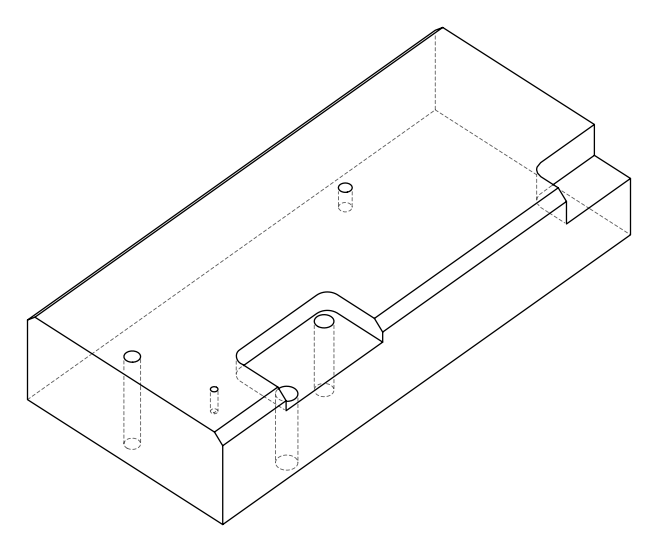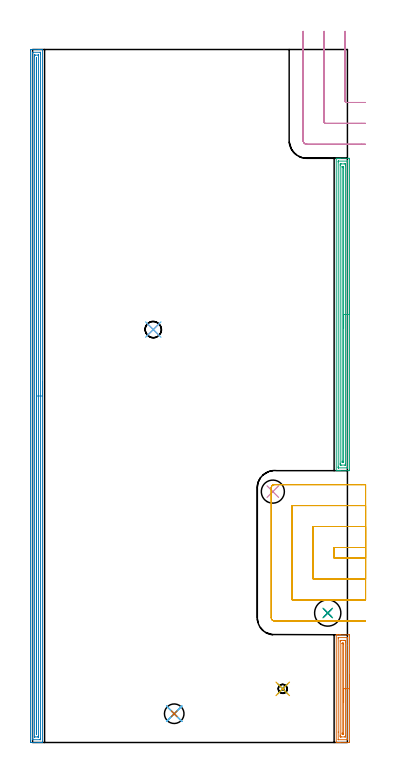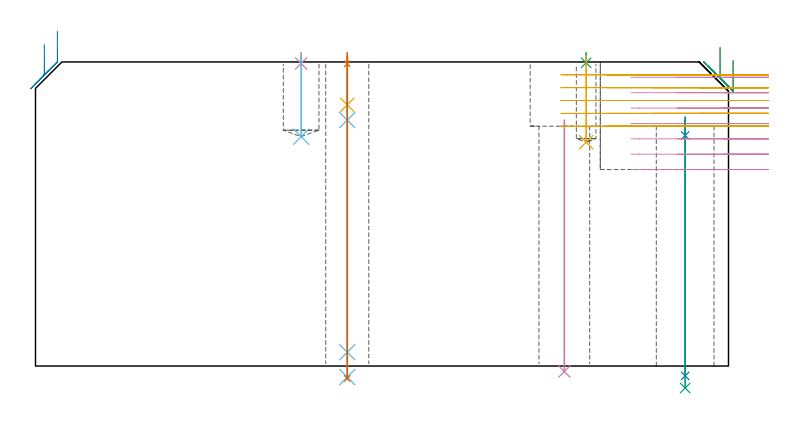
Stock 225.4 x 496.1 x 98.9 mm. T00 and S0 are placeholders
(PLAN: 17 operations, 10 tool changes, 42 min)
(1 SPOT_DRILL | STEP1HOLE | NXT0321_9005460120000 | 0.03 min | 2 mm3)
(2 SPOT_DRILL_1 | STEP1HOLE_1 | NXT0321_9005460120000 | 0.05 min | 2535 mm3)
(3 SPOT_DRILL_2 | STEP1POCKET | NXT0321_9005460120000 | 0.03 min | 0 mm3)
(4 SPOT_DRILL_3 | STEP1POCKET_1 | NXT0321_9005460120000 | 0.03 min | 1 mm3)
(5 DRILL_BLIND_HOLE_INTO_CENTER | STEP1HOLE | NXT0301_064 | 0.07 min | 862 mm3)
(6 GUN_DRILL_THROUGH_HOLE | STEP1HOLE | UGT0307_006 | 0.49 min | 5430 mm3)
(7 DRILL_TO_ENLARGE_THROUGH_HOLE | STEP1HOLE | NXT0301_104 | 0.42 min | 8871 mm3)
(8 DRILL_THROUGH_HOLE_INTO_CENTER | STEP1HOLE_1 | NXT0301_065 | 0.34 min | 5244 mm3)
(9 DRILL_TO_ENLARGE_THROUGH_HOLE_1 | STEP1HOLE_1 | UGT0301_256 | 0.35 min | 19617 mm3)
(10 INDEXABLE_INSERT_DRILL_THROUGH_HOLE_FROM_SOLID | STEP1HOLE_2 | NXT0302_004 | 0.33 min | 21093 mm3)
(11 DRILL_BLIND_HOLE_INTO_CENTER_1 | STEP1POCKET | NXT0301_035 | 0.11 min | 802 mm3)
(12 DRILL_BLIND_HOLE_INTO_CENTER_2 | STEP1POCKET_1 | NXT0301_087 | 0.11 min | 2401 mm3)
(13 AREA_MILL | FG_CHAMFER_SURFACE | UGT0205_001 | 2.66 min | 3735 mm3)
(14 AREA_MILL_1 | FG_CHAMFER_SURFACE_1 | UGT0205_001 | 16.03 min | 18346 mm3)
(15 AREA_MILL_2 | FG_CHAMFER_SURFACE_2 | UGT0205_001 | 7.35 min | 10606 mm3)
(16 MILL_CORNER_NOTCH_RECTANGULAR | CORNER_NOTCH_RECTANGULAR | UGT0201_094 | Follow Part, ap 5, ae 75% | 4.51 min | 112229 mm3)
(17 MILL_SLOT | SLOT_PARTIAL_RECTANGULAR | UGT0201_094 | Follow Part, ap 5, ae 75% | 9.1 min | 146329 mm3)
(TOOL NXT0321_9005460120000 | NC Spot Drill, 142deg, 12mm, Carbide, Uncoated | D12 PA142 FL30 Z2)
(TOOL NXT0301_064 | Carbide Drill 9.3mm [860.1-0930-028A1-MM 2214] | D9.3 PA140 FL47 Z2)
(TOOL UGT0307_006 | Gun Drill 9 mm | D9 PA130 FL24 Z1)
(TOOL NXT0301_104 | Carbide Drill 14mm [860.1-1400-112A1-MM 2214] | D14 PA140 FL123 Z2)
(TOOL NXT0301_065 | Carbide Drill 9.4mm [860.1-0940-075A1-MM 2214] | D9.4 PA140 FL98 Z2)
(TOOL UGT0301_256 | Twist Drill 18.8 mm | D18.8 PA118 FL135 Z2)
(TOOL NXT0302_004 | Index. Insert Drill 16.5mm [880-D1650L20-05] | D16.5 PA176 FL83 Z2)
(TOOL NXT0301_035 | Carbide Drill 6.4mm [860.1-0640-032A1-MM 2214] | D6.4 PA140 FL53 Z2)
(TOOL NXT0301_087 | Carbide Drill 11.6mm [860.1-1160-058A1-MM 2214] | D11.6 PA140 FL72 Z2)
(TOOL UGT0205_001 | Chamfer Mill 20 x 3 x 45 deg. | D20 FL50 Z2)
(TOOL UGT0201_094 | End mill 20 mm | D20 FL38 Z4)
(OP 1 SPOT_DRILL)
G17 G21 G94 G90
T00 M6
G54
G17 G0 G90 X101.4 Y20.6 S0 M3
G43 Z108.9 H0
G94 G81 G98 Z98.289 F250. R101.9
G80
M5
M2
(OP 2 SPOT_DRILL_1)
G17 G21 G94 G90
T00 M6
G54
G17 G0 G90 X211.3 Y92.7 S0 M3
G43 Z108.9 H0
G94 G81 G98 Z75. F250. R81.
G80
M5
M2
(OP 3 SPOT_DRILL_2)
G17 G21 G94 G90
T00 M6
G54
G17 G0 G90 X179.1 Y38.4 S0 M3
G43 Z108.9 H0
G94 G81 G98 Z98.625 F250. R101.9
G80
M5
M2
(OP 4 SPOT_DRILL_3)
G17 G21 G94 G90
T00 M6
G54
G17 G0 G90 X86.4 Y295.6 S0 M3
G43 Z108.9 H0
G94 G81 G98 Z98.401 F250. R101.9
G80
M5
M2
(OP 5 DRILL_BLIND_HOLE_INTO_CENTER)
G17 G21 G94 G90
T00 M6
G54
G17 G0 G90 X101.4 Y20.6 S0 M3
G43 Z108.9 H1
G94 G81 G98 Z84.95 F250. R100.9
G80
M5
M2
(OP 6 GUN_DRILL_THROUGH_HOLE)
G17 G21 G94 G90
T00 M6
G54
G17 G0 G90 X101.4 Y20.6 M8
G43 Z108.9 H0
Z95.64
S716 M3
G94 G1 Z79.989 F125. M26
G4 X.084
Z4.5 F250.
G4 X.084
Z-3.598 F125.
G4 X.084
M5
M9
G0 Z95.64
Z108.9
M2
(OP 7 DRILL_TO_ENLARGE_THROUGH_HOLE)
G17 G21 G94 G90
T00 M6
G54
G17 G0 G90 X101.4 Y20.6 S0 M3
G43 Z108.9 H1
G94 G73 G98 Z-4.048 F250. Q12.868 R100.9
G80
M5
M2
(OP 8 DRILL_THROUGH_HOLE_INTO_CENTER)
G17 G21 G94 G90
T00 M6
G54
G17 G0 G90 X211.3 Y92.7 S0 M3
G43 Z108.9 H1
G94 G73 G98 Z-3.211 F250. Q9.023 R80.
G80
M5
M2
(OP 9 DRILL_TO_ENLARGE_THROUGH_HOLE_1)
G17 G21 G94 G90
T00 M6
G54
G17 G0 G90 X211.3 Y92.7 S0 M3
G43 Z108.9 H0
G94 G73 G98 Z-7.148 F250. Q17.03 R80.
G80
M5
M2
(OP 10 INDEXABLE_INSERT_DRILL_THROUGH_HOLE_FROM_SOLID)
G17 G21 G94 G90
T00 M6
G54
G17 G0 G90 X172. Y179.6 S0 M3
G43 Z108.9 H1
G94 G81 G98 Z-1.788 F250. R80.
G80
M5
M2
(OP 11 DRILL_BLIND_HOLE_INTO_CENTER_1)
G17 G21 G94 G90
T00 M6
G54
G17 G0 G90 X179.1 Y38.4 S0 M3
G43 Z108.9 H1
G94 G81 G98 Z72.8 F250. R100.9
G80
M5
M2
(OP 12 DRILL_BLIND_HOLE_INTO_CENTER_2)
G17 G21 G94 G90
T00 M6
G54
G17 G0 G90 X86.4 Y295.6 S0 M3
G43 Z108.9 H1
G94 G81 G98 Z74.6 F250. R100.9
G80
M5
M2
(OP 13 AREA_MILL)
G17 G21 G94 G90
T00 M6
G54
G17 G0 G90 X226.9 Y48.55 S1061 M3
G43 Z108.9 H0
Z99.4
G94 G1 Y48.512 Z98.528 F250.
Y48.398 Z97.664
Y48.209 Z96.812
Y47.947 Z95.98
Y47.613 Z95.174
Y47.21 Z94.4
Y46.742 Z93.664
Y46.21 Z92.972
Y45.621 Z92.329
Y44.978 Z91.74
Y44.286 Z91.208
Y43.55 Z90.74
Y42.776 Z90.337
Y41.97 Z90.003
Y41.138 Z89.741
Y40.286 Z89.552
Y39.422 Z89.438
Y38.55 Z89.4
Y0.609
X226.895 Y0.09 Z89.403
X226.892 Y0.01 Z89.406
X226.807 Y0. Z89.491
X220.399 Z95.895
X219.842 Z96.454
X219.523 Z96.773
X218.966 Z97.33
X218.647 Z97.648
X218.008 Z98.291
X217.671 Z98.628
X217.535 Z98.757
X217.516 Y0.001 Z98.776
X217.402 Y0.01 Z98.888
X217.4 Y0.163 Z98.9
Y76.937
X217.402 Y77.09 Z98.888
X217.533 Y77.097 Z98.759
X217.671 Y77.1 Z98.628
X218.008 Z98.291
X218.647 Z97.648
X219.842 Z96.454
X220.399 Z95.895
X226.529 Z89.769
X226.81 Y77.097 Z89.487
X226.892 Y77.09 Z89.405
X226.899 Y77.006 Z89.399
X226.9 Y76.491 Z89.4
Y38.55
X225.486 Z90.814
X225.485 Y2.395 Z90.815
X225.481 Y2.035 Z90.819
X225.48 Y2.018 Z90.82
X225.464 Y2.01 Z90.836
X225.397 Y2.005 Z90.903
X225.293 Y2.001 Z91.007
X219.034 Y2. Z97.266
X218.873 Y2.003 Z97.427
X218.845 Y2.006 Z97.455
X218.821 Y2.012 Z97.479
X218.819 Y2.048 Z97.481
X218.815 Y2.223 Z97.485
X218.814 Y7.48 Z97.486
X218.815 Y74.705 Z97.485
X218.819 Y75.065 Z97.481
X218.821 Y75.082 Z97.479
X218.836 Y75.09 Z97.464
X218.904 Y75.095 Z97.396
X219.007 Y75.099 Z97.293
X225.266 Y75.1 Z91.034
X225.427 Y75.097 Z90.873
X225.455 Y75.094 Z90.845
X225.479 Y75.088 Z90.821
X225.481 Y75.052 Z90.819
X225.485 Y74.877 Z90.815
X225.486 Y69.554 Z90.814
Y38.55
X224.072 Z92.228
X224.071 Y4.9 Z92.229
X224.066 Y4.18 Z92.234
X224.065 Y4.014 Z92.235
X223.901 Y4.01 Z92.399
X223.202 Y4.001 Z93.098
X221.274 Y4. Z95.026
X220.573 Y4.002 Z95.727
X220.399 Y4.009 Z95.901
X220.235 Y4.016 Z96.065
X220.232 Y4.18 Z96.068
X220.23 Y4.352 Z96.07
X220.229 Y5.073 Z96.071
X220.228 Y5.246 Z96.072
X220.229 Y72.2 Z96.071
X220.234 Y72.92 Z96.066
X220.236 Y73.086 Z96.064
X220.399 Y73.09 Z95.901
X221.098 Y73.099 Z95.202
X223.026 Y73.1 Z93.274
X223.727 Y73.098 Z92.573
X223.901 Y73.091 Z92.399
X224.065 Y73.084 Z92.235
X224.068 Y72.92 Z92.232
X224.07 Y72.748 Z92.23
X224.071 Y72.027 Z92.229
X224.072 Y71.854 Z92.228
Y38.55
X222.657 Z93.643
Y6.342
X222.654 Y6.169 Z93.646
X222.65 Y6.033 Z93.65
X222.645 Y6.009 Z93.655
X222.623 Y6.006 Z93.677
X222.571 Y6.003 Z93.729
X222.15 Y6. Z94.15
X222.116 Z94.184
X221.733 Y6.01 Z94.567
X221.649 Y6.015 Z94.651
X221.646 Y6.073 Z94.654
X221.644 Y6.134 Z94.656
X221.643 Y6.483 Z94.657
Y6.858
Y70.758
X221.646 Y70.931 Z94.654
X221.65 Y71.067 Z94.65
X221.655 Y71.091 Z94.645
X221.677 Y71.094 Z94.623
X221.729 Y71.097 Z94.571
X222.15 Y71.1 Z94.15
X222.184 Z94.116
X222.567 Y71.09 Z93.733
X222.651 Y71.085 Z93.649
X222.654 Y71.027 Z93.646
X222.656 Y70.966 Z93.644
X222.657 Y70.617 Z93.643
Y70.242
Y38.55
Y37.678 Z93.681
Y36.814 Z93.795
Y35.962 Z93.983
Y35.13 Z94.246
Y34.324 Z94.58
Y33.55 Z94.982
Y32.814 Z95.451
Y32.122 Z95.982
Y31.479 Z96.572
Y30.89 Z97.215
Y30.358 Z97.907
Y29.89 Z98.643
Y29.487 Z99.416
Y29.153 Z100.222
Y28.891 Z101.054
Y28.702 Z101.906
Y28.588 Z102.771
Y28.55 Z103.643
G0 Z108.9
M5
M2
(OP 14 AREA_MILL_1)
G17 G21 G94 G90
T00 M6
G54
G17 G0 G90 X7.1 Y258.05 S1061 M3
G43 Z108.9 H0
G94 G1 Y258.012 Z108.028 F250.
Y257.898 Z107.163
Y257.709 Z106.312
Y257.447 Z105.48
Y257.113 Z104.674
Y256.71 Z103.9
Y256.242 Z103.164
Y255.71 Z102.472
Y255.121 Z101.829
Y254.478 Z101.24
Y253.786 Z100.708
Y253.05 Z100.24
Y252.276 Z99.837
Y251.47 Z99.503
Y250.638 Z99.241
Y249.787 Z99.052
Y248.922 Z98.938
Y248.05 Z98.9
Y0.17
X7.097 Y0.01 Z98.888
X6.963 Y0.002 Z98.756
X6.824 Y0. Z98.623
X6.53 Z98.329
X5.863 Z97.657
X4.654 Z96.451
X4.113 Z95.907
X-1.138 Y0.001 Z90.659
X-1.493 Y0.01 Z90.305
X-1.498 Y0.25 Z90.301
X-1.5 Y0.617 Z90.3
Y0.986
Y495.483
X-1.498 Y495.851 Z90.301
X-1.493 Y496.09 Z90.305
X-1.138 Y496.1 Z90.659
X4.113 Z95.907
X4.654 Z96.451
X4.988 Z96.784
X5.529 Z97.325
X5.863 Z97.657
X6.53 Z98.329
X6.824 Z98.624
X6.963 Y496.098 Z98.756
X7.098 Y496.09 Z98.888
X7.1 Y495.93 Z98.9
Y248.05
X5.686 Z97.486
X5.685 Y2.584 Z97.485
X5.684 Y2.403 Z97.484
X5.68 Y2.048 Z97.48
X5.679 Y2.012 Z97.479
X5.619 Y2.008 Z97.419
X5.514 Y2.003 Z97.314
X5.382 Y2.001 Z97.182
X0.131 Z91.931
X-0.029 Y2.006 Z91.771
X-0.059 Y2.01 Z91.741
X-0.079 Y2.017 Z91.721
X-0.08 Y2.053 Z91.72
X-0.084 Y2.221 Z91.716
X-0.085 Y2.403 Z91.715
X-0.086 Y3.116 Z91.714
X-0.085 Y493.516 Z91.715
X-0.084 Y493.697 Z91.716
X-0.08 Y494.052 Z91.72
X-0.079 Y494.088 Z91.721
X-0.02 Y494.092 Z91.78
X0.086 Y494.097 Z91.886
X0.218 Y494.1 Z92.018
X5.469 Y494.099 Z97.269
X5.629 Y494.094 Z97.429
X5.659 Y494.09 Z97.459
X5.679 Y494.083 Z97.479
X5.681 Y494.047 Z97.481
X5.684 Y493.879 Z97.484
X5.685 Y493.697 Z97.485
X5.686 Y492.984 Z97.486
Y248.05
X4.272 Z96.072
X4.271 Y4.921 Z96.071
X4.269 Y4.19 Z96.069
X4.267 Y4.032 Z96.067
X4.265 Y4.013 Z96.065
X4.251 Y4.009 Z96.051
X4.205 Y4.004 Z96.005
X4.113 Y4.002 Z95.913
X3.423 Y4. Z95.223
X1.673 Z93.473
X1.487 Z93.287
X1.425 Y4.001 Z93.225
X1.376 Y4.004 Z93.176
X1.344 Y4.01 Z93.144
X1.335 Y4.014 Z93.135
X1.334 Y4.029 Z93.134
X1.33 Y4.19 Z93.13
X1.329 Y4.352 Z93.129
Y491.179
X1.331 Y491.91 Z93.131
X1.333 Y492.068 Z93.133
X1.335 Y492.087 Z93.135
X1.349 Y492.091 Z93.149
X1.395 Y492.096 Z93.195
X1.487 Y492.098 Z93.287
X2.177 Y492.1 Z93.977
X3.927 Z95.727
X4.113 Z95.913
X4.175 Y492.099 Z95.975
X4.224 Y492.096 Z96.024
X4.256 Y492.09 Z96.056
X4.265 Y492.086 Z96.065
X4.266 Y492.071 Z96.066
X4.27 Y491.91 Z96.07
X4.271 Y491.748 Z96.071
X4.272 Y248.05 Z96.072
X2.857 Z94.657
Y6.306
X2.853 Y6.189 Z94.653
X2.845 Y6.01 Z94.645
X2.8 Y6.008 Z94.6
X2.755 Y6.01 Z94.555
X2.747 Y6.189 Z94.547
X2.743 Y6.306 Z94.543
Y6.364
Y489.794
X2.747 Y489.911 Z94.547
X2.755 Y490.09 Z94.555
X2.8 Y490.093 Z94.6
X2.845 Y490.09 Z94.645
X2.853 Y489.911 Z94.653
X2.857 Y489.794 Z94.657
Y489.736
Y248.05
Y247.178 Z94.695
Y246.314 Z94.809
Y245.462 Z94.998
Y244.63 Z95.26
Y243.824 Z95.594
Y243.05 Z95.997
Y242.314 Z96.466
Y241.622 Z96.997
Y240.979 Z97.586
Y240.39 Z98.229
Y239.859 Z98.922
Y239.39 Z99.657
Y238.987 Z100.431
Y238.653 Z101.237
Y238.391 Z102.069
Y238.202 Z102.921
Y238.088 Z103.786
Y238.05 Z104.657
G0 Z108.9
M5
M2
(OP 15 AREA_MILL_2)
G17 G21 G94 G90
T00 M6
G54
G17 G0 G90 X226.9 Y316.4 S1061 M3
G43 Z108.9 H0
Z99.4
G94 G1 Y316.362 Z98.528 F250.
Y316.248 Z97.664
Y316.059 Z96.812
Y315.797 Z95.98
Y315.463 Z95.174
Y315.06 Z94.4
Y314.591 Z93.664
Y314.06 Z92.972
Y313.471 Z92.329
Y312.828 Z91.74
Y312.136 Z91.208
Y311.4 Z90.74
Y310.626 Z90.337
Y309.82 Z90.003
Y308.988 Z89.741
Y308.136 Z89.552
Y307.272 Z89.438
Y306.4 Z89.4
X226.899 Y195.214 Z89.401
X226.896 Y194.839 Z89.402
X226.893 Y194.61 Z89.405
X226.529 Y194.6 Z89.769
X220.399 Z95.896
X219.851 Z96.446
X219.523 Z96.773
X218.975 Z97.321
X218.647 Z97.648
X217.991 Z98.309
X217.678 Z98.621
X217.539 Y194.601 Z98.753
X217.516 Z98.776
X217.402 Y194.61 Z98.888
X217.4 Y194.767 Z98.9
Y418.033
X217.402 Y418.19 Z98.888
X217.537 Y418.197 Z98.755
X217.678 Y418.2 Z98.621
X217.99 Z98.309
X218.647 Z97.648
X219.851 Z96.446
X220.399 Z95.896
X226.529 Z89.769
X226.805 Y418.197 Z89.492
X226.892 Y418.19 Z89.405
X226.899 Y418.102 Z89.399
X226.9 Y417.586 Z89.4
Y306.4
X225.486 Z90.814
X225.485 Y197.171 Z90.815
X225.484 Y197. Z90.816
X225.479 Y196.641 Z90.821
X225.47 Y196.61 Z90.83
X225.405 Y196.606 Z90.895
X225.3 Y196.602 Z91.
X225.169 Y196.6 Z91.131
X219.039 Y196.601 Z97.261
X218.874 Y196.605 Z97.426
X218.844 Y196.608 Z97.456
X218.821 Y196.614 Z97.479
X218.82 Y196.651 Z97.48
X218.816 Y196.828 Z97.484
X218.815 Y197. Z97.485
X218.814 Y197.723 Z97.486
X218.815 Y415.629 Z97.485
X218.817 Y415.8 Z97.483
X218.821 Y416.159 Z97.479
X218.83 Y416.19 Z97.47
X218.895 Y416.194 Z97.405
X219. Y416.198 Z97.3
X219.131 Y416.2 Z97.169
X225.261 Y416.199 Z91.039
X225.426 Y416.195 Z90.874
X225.456 Y416.192 Z90.844
X225.479 Y416.186 Z90.821
X225.48 Y416.149 Z90.82
X225.484 Y415.972 Z90.816
X225.485 Y415.8 Z90.815
X225.486 Y415.077 Z90.814
Y306.4
X224.072 Z92.228
X224.071 Y199.506 Z92.229
X224.066 Y198.786 Z92.234
X224.065 Y198.62 Z92.235
X223.901 Y198.61 Z92.399
X223.207 Y198.601 Z93.093
X221.274 Y198.6 Z95.026
X220.578 Y198.603 Z95.722
X220.399 Y198.61 Z95.901
X220.235 Y198.622 Z96.065
X220.232 Y198.786 Z96.068
X220.23 Y198.958 Z96.07
X220.229 Y199.679 Z96.071
X220.228 Y199.853 Z96.072
X220.229 Y413.294 Z96.071
X220.234 Y414.014 Z96.066
X220.236 Y414.18 Z96.064
X220.399 Y414.19 Z95.901
X221.093 Y414.199 Z95.207
X223.026 Y414.2 Z93.274
X223.722 Y414.197 Z92.578
X223.901 Y414.19 Z92.399
X224.065 Y414.178 Z92.235
X224.068 Y414.014 Z92.232
X224.07 Y413.842 Z92.23
X224.071 Y413.121 Z92.229
X224.072 Y412.947 Z92.228
Y306.4
X222.657 Z93.643
Y200.948
X222.655 Y200.776 Z93.645
X222.65 Y200.639 Z93.65
X222.648 Y200.609 Z93.652
X222.627 Y200.606 Z93.673
X222.574 Y200.603 Z93.726
X222.15 Y200.6 Z94.15
X222.123 Z94.177
X221.73 Y200.61 Z94.57
X221.649 Y200.62 Z94.651
X221.646 Y200.677 Z94.654
X221.644 Y200.737 Z94.656
X221.643 Y201.09 Z94.657
Y201.465
Y411.851
X221.645 Y412.024 Z94.655
X221.65 Y412.161 Z94.65
X221.652 Y412.191 Z94.648
X221.673 Y412.194 Z94.627
X221.726 Y412.197 Z94.574
X222.15 Y412.2 Z94.15
X222.177 Z94.123
X222.57 Y412.19 Z93.73
X222.651 Y412.179 Z93.649
X222.654 Y412.123 Z93.646
X222.656 Y412.063 Z93.644
X222.657 Y411.71 Z93.643
Y411.335
Y306.4
Y305.528 Z93.681
Y304.663 Z93.795
Y303.812 Z93.983
Y302.98 Z94.246
Y302.174 Z94.58
Y301.4 Z94.982
Y300.664 Z95.451
Y299.972 Z95.982
Y299.329 Z96.572
Y298.74 Z97.215
Y298.208 Z97.907
Y297.74 Z98.643
Y297.337 Z99.416
Y297.003 Z100.222
Y296.741 Z101.054
Y296.552 Z101.906
Y296.438 Z102.771
Y296.4 Z103.643
G0 Z108.9
M5
M2
(OP 16 MILL_CORNER_NOTCH_RECTANGULAR)
G17 G21 G94 G90
T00 M6
G54
G17 G0 G90 X223.7 Y509.1 S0 M3
G43 Z108.9 H0
Z93.9
G94 G1 Y506.1 F250.
Y459.195 F500.
G3 X224.695 Y458.2 R1.
G1 X235.4
X238.4 F250.
G0 Z108.9
X208.7 Y509.1
Z93.9
G1 Y506.1
Y444.195 F500.
G3 X209.695 Y443.2 R1.
G1 X235.4
X238.4 F250.
G0 Z108.9
X193.7 Y509.1
Z93.9
G1 Y506.1
Y431. F500.
G3 X196.5 Y428.2 R2.8
G1 X235.4
X238.4 F250.
G0 Z108.9
X223.7 Y509.1
Z88.9
G1 Y506.1
Y459.195 F500.
G3 X224.695 Y458.2 R1.
G1 X235.4
X238.4 F250.
G0 Z108.9
X208.7 Y509.1
Z88.9
G1 Y506.1
Y444.195 F500.
G3 X209.695 Y443.2 R1.
G1 X235.4
X238.4 F250.
G0 Z108.9
X193.7 Y509.1
Z88.9
G1 Y506.1
Y431. F500.
G3 X196.5 Y428.2 R2.8
G1 X235.4
X238.4 F250.
G0 Z108.9
X223.7 Y509.1
Z83.9
G1 Y506.1
Y459.195 F500.
G3 X224.695 Y458.2 R1.
G1 X235.4
X238.4 F250.
G0 Z108.9
X208.7 Y509.1
Z83.9
G1 Y506.1
Y444.195 F500.
G3 X209.695 Y443.2 R1.
G1 X235.4
X238.4 F250.
G0 Z108.9
X193.7 Y509.1
Z83.9
G1 Y506.1
Y431. F500.
G3 X196.5 Y428.2 R2.8
G1 X235.4
X238.4 F250.
G0 Z108.9
X223.7 Y509.1
Z78.9
G1 Y506.1
Y459.195 F500.
G3 X224.695 Y458.2 R1.
G1 X235.4
X238.4 F250.
G0 Z108.9
X208.7 Y509.1
Z78.9
G1 Y506.1
Y444.195 F500.
G3 X209.695 Y443.2 R1.
G1 X235.4
X238.4 F250.
G0 Z108.9
X193.7 Y509.1
Z78.9
G1 Y506.1
Y431. F500.
G3 X196.5 Y428.2 R2.8
G1 X235.4
X238.4 F250.
G0 Z108.9
X223.7 Y509.1
Z73.9
G1 Y506.1
Y459.195 F500.
G3 X224.695 Y458.2 R1.
G1 X235.4
X238.4 F250.
G0 Z108.9
X208.7 Y509.1
Z73.9
G1 Y506.1
Y444.195 F500.
G3 X209.695 Y443.2 R1.
G1 X235.4
X238.4 F250.
G0 Z108.9
X193.7 Y509.1
Z73.9
G1 Y506.1
Y431. F500.
G3 X196.5 Y428.2 R2.8
G1 X235.4
X238.4 F250.
G0 Z108.9
X223.7 Y509.1
Z68.9
G1 Y506.1
Y459.195 F500.
G3 X224.695 Y458.2 R1.
G1 X235.4
X238.4 F250.
G0 Z108.9
X208.7 Y509.1
Z68.9
G1 Y506.1
Y444.195 F500.
G3 X209.695 Y443.2 R1.
G1 X235.4
X238.4 F250.
G0 Z108.9
X193.7 Y509.1
Z68.9
G1 Y506.1
Y431. F500.
G3 X196.5 Y428.2 R2.8
G1 X235.4
X238.4 F250.
G0 Z108.9
X223.7 Y509.1
Z63.9
G1 Y506.1
Y459.195 F500.
G3 X224.695 Y458.2 R1.
G1 X235.4
X238.4 F250.
G0 Z108.9
X208.7 Y509.1
Z63.9
G1 Y506.1
Y444.195 F500.
G3 X209.695 Y443.2 R1.
G1 X235.4
X238.4 F250.
G0 Z108.9
X193.7 Y509.1
Z63.9
G1 Y506.1
Y431. F500.
G3 X196.5 Y428.2 R2.8
G1 X235.4
X238.4 F250.
G0 Z108.9
M5
M2
(OP 17 MILL_SLOT)
G17 G21 G94 G90
T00 M6
G54
G17 G0 G90 X238.4 Y139.6 S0 M3
G43 Z108.9 H0
Z94.72
G94 G1 X235.4 F250.
X215.9 F500.
Y132.1
X235.4
X238.4 F250.
Y154.6
X235.4
X200.9 F500.
Y117.1
X235.4
X238.4 F250.
Y169.6
X235.4
X185.9 F500.
Y102.1
X235.4
X238.4 F250.
Y184.6
X235.4
X173. F500.
G3 X170.9 Y182.5 R2.1
G1 Y89.2
G3 X173. Y87.1 R2.1
G1 X235.4
X238.4 F250.
G0 Y139.6 Z90.54
G1 X235.4
X215.9 F500.
Y132.1
X235.4
X238.4 F250.
Y154.6
X235.4
X200.9 F500.
Y117.1
X235.4
X238.4 F250.
Y169.6
X235.4
X185.9 F500.
Y102.1
X235.4
X238.4 F250.
Y184.6
X235.4
X173. F500.
G3 X170.9 Y182.5 R2.1
G1 Y89.2
G3 X173. Y87.1 R2.1
G1 X235.4
X238.4 F250.
G0 Y139.6 Z86.36
G1 X235.4
X215.9 F500.
Y132.1
X235.4
X238.4 F250.
Y154.6
X235.4
X200.9 F500.
Y117.1
X235.4
X238.4 F250.
Y169.6
X235.4
X185.9 F500.
Y102.1
X235.4
X238.4 F250.
Y184.6
X235.4
X173. F500.
G3 X170.9 Y182.5 R2.1
G1 Y89.2
G3 X173. Y87.1 R2.1
G1 X235.4
X238.4 F250.
G0 Y139.6 Z82.18
G1 X235.4
X215.9 F500.
Y132.1
X235.4
X238.4 F250.
Y154.6
X235.4
X200.9 F500.
Y117.1
X235.4
X238.4 F250.
Y169.6
X235.4
X185.9 F500.
Y102.1
X235.4
X238.4 F250.
Y184.6
X235.4
X173. F500.
G3 X170.9 Y182.5 R2.1
G1 Y89.2
G3 X173. Y87.1 R2.1
G1 X235.4
X238.4 F250.
G0 Y139.6 Z78.
G1 X235.4
X215.9 F500.
Y132.1
X235.4
X238.4 F250.
Y154.6
X235.4
X200.9 F500.
Y117.1
X235.4
X238.4 F250.
Y169.6
X235.4
X185.9 F500.
Y102.1
X235.4
X238.4 F250.
Y184.6
X235.4
X173. F500.
G3 X170.9 Y182.5 R2.1
G1 Y89.2
G3 X173. Y87.1 R2.1
G1 X235.4
X238.4 F250.
G0 Z108.9
M5
M2
